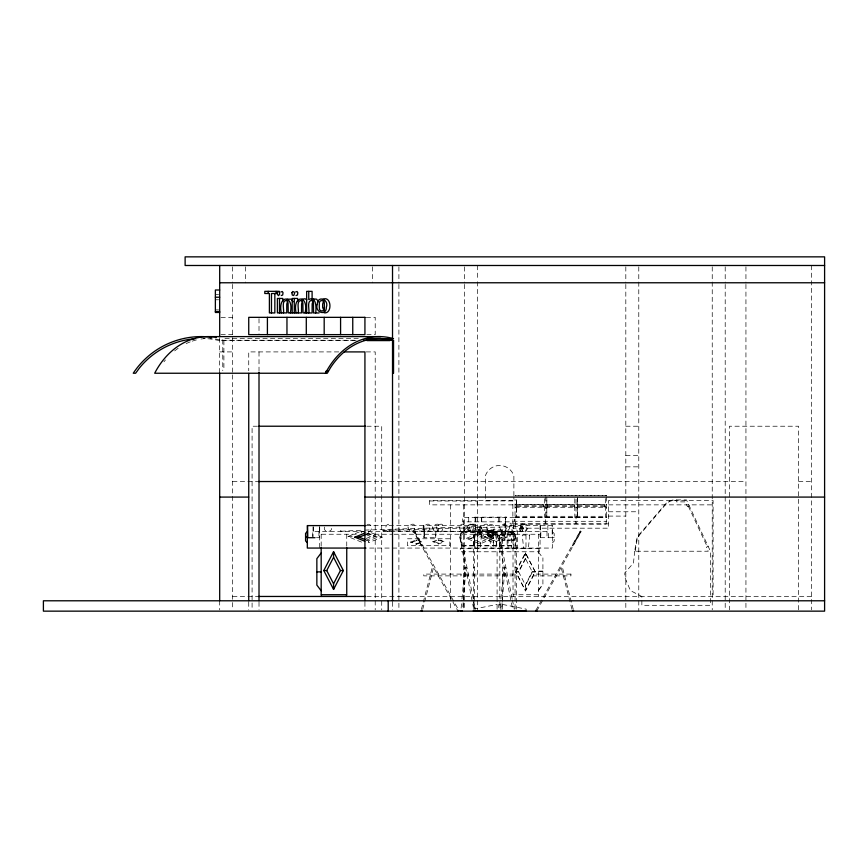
<?xml version="1.0" encoding="UTF-8"?>
<svg xmlns="http://www.w3.org/2000/svg" width="868" height="868" viewBox="0 0 868 868"><rect width="100%" height="100%" fill="white"/><g stroke="black" fill="none" stroke-linecap="round" stroke-linejoin="round"><path stroke-width="0.65" stroke-dasharray="4.34 3.25" d="M516.341 499.588L516.308 517.512L516.351 498.742M546.786 516.297L546.829 497.028L546.786 517.512M577.307 497.028L577.307 517.512L577.339 499.588M391.826 530.033L520.919 526.485C526.811 526.55 520.941 537.183 519.064 527.961C522.319 517.111 532.529 532.822 520.974 531.672L383.699 530.869L383.764 530.25L390.481 530.066M382.918 531.075C385.284 529.805 382.05 531.173 382.875 530.326M461.125 608.099L461.863 600.2M461.982 598.887L464.912 567.303L466.073 567.303L462.72 608.403M500.066 608.099L500.803 600.2M500.923 598.887L503.852 567.303L505.013 567.303L501.661 608.403M497.18 535.035L495.845 548.207L491.082 548.207L489.237 535.111L489.997 536.533L490.04 535.231L491.06 535.231L491.06 536.533L492.384 534.948L491.331 536.533L492.829 534.916L491.516 536.533L493.176 534.916L491.624 536.533L489.444 536.533L487.61 534.796L493.501 534.796L491.657 537.39M634.692 551.223L633.456 563.061L624.819 572.88L624.819 577.274L630.418 590.576L641.864 596.533L641.864 605.311L710.425 605.311L710.425 551.223L686.48 499.914L674.414 499.914A11.837 11.837 0 0 0 665.463 504.004L639.195 534.59A11.837 11.837 0 0 0 636.461 540.428L634.692 551.223L708.245 551.223L706.378 547.231L708.169 546.395M324.415 527.006C322.831 532.898 333.128 532.898 331.543 527.006M635.202 551.223L636.949 540.504A11.349 11.349 0 0 1 639.564 534.916L665.832 504.33A11.349 11.349 0 0 1 674.414 500.402L676.617 500.402M341.113 531.259L362.802 530.164M421.392 609.455L432.297 567.303L433.501 567.607L422.597 609.759M341.265 531.259C340.983 529.675 339.171 532.355 341.2 531.661M515.614 571.654L525.39 552.775L535.165 571.654L525.39 590.544L515.614 571.654L518.543 571.654L525.39 558.439L525.39 552.775M515.766 572.066L525.552 553.187L535.328 572.066L525.552 590.956L515.766 572.066L518.706 572.066L525.552 558.851L525.552 553.187M525.552 590.956L525.552 585.292L532.388 572.066L525.39 558.439M512.163 598.573L500.011 537.91C499.165 533.842 495.259 530.945 491.158 530.945L491.06 532.203L492.406 530.663L491.331 532.203L492.85 530.619L491.516 532.203L493.176 530.619L491.624 532.203L489.444 532.203L487.61 530.478L493.501 530.478L491.657 533.071M491.104 532.203L491.82 530.663L490.843 532.203L491.288 530.728L490.539 530.793L490.561 532.203L490.604 530.728L489.867 530.793L490.268 532.203L489.91 530.728L489.237 530.793L489.997 532.203L490.04 530.912M491.104 536.533L491.82 534.992L490.843 536.533L491.288 535.046L490.539 535.111L490.561 536.533L490.604 535.046L489.953 534.992L490.268 536.533L489.747 534.992L503.212 535.035L501.878 548.207L501.823 532.844L502.236 530.576L504.167 528.319L504.167 522.97L505.729 522.97L505.729 528.319L507.671 530.576L508.084 532.844L508.084 548.207L497.104 548.207L495.769 535.035M535.773 610.508L579.64 532.03L580.583 532.561M580.182 531.617L572.359 545.614L572.837 545.885L580.659 531.889M536.739 611.007L581.202 531.487L580.258 530.945L579.433 532.399M580.377 532.941L580.963 531.91M508.301 531.617A7.053 6.152 0 0 1 515.711 538.084L515.711 545.885L461.754 545.885L460.42 538.084A7.053 5.74 32.7 0 1 466.04 531.617M491.624 532.203L493.339 530.598M538.583 589.98L542.912 584.316M538.583 590.197L542.912 584.533L542.912 557.874M552.449 542.891L554.185 541.111L554.185 533.581L552.449 531.802M340.343 531.683L340.332 530.88M480.698 526.464C478.832 537.346 484.659 526.475 478.995 526.496L364.148 530.12M479.071 531.672C480.937 520.8 475.111 531.672 480.774 531.65M522.612 526.464L522.666 531.65M414.101 532.561L415.045 532.03L458.922 610.508M689.246 505.838L687.467 506.673L685.221 501.878L676.617 501.878L676.617 499.914M361.587 542.12L347.894 536.576L361.587 531.032L365.319 532.551M366.177 534.341L368.499 533.408L377.808 537.173L382.191 537.173L368.499 542.717L368.499 540.938L377.808 537.173M366.231 538.464L370.886 536.576L375.269 536.576L366.556 540.102M466.322 538.344L480.015 532.8L493.697 538.344L480.015 543.878L466.322 538.344L470.706 538.344L480.015 542.109L489.324 538.344L493.697 538.344M470.706 538.344L480.015 534.569L489.324 538.344M479.668 537.042L493.349 531.498L507.042 537.042L493.349 542.587L479.668 537.042L484.051 537.042L493.349 533.267L502.659 537.042L507.042 537.042M484.051 537.042L493.349 540.807L502.659 537.042M410.597 542.088L416.38 539.885L422.163 542.088L416.38 544.29L410.597 542.088L416.38 543.585L422.163 542.088M412.452 542.088L416.38 540.59L420.318 542.088M432.806 541.74L438.6 539.538L444.383 541.74L438.6 543.932L432.806 541.74L438.6 540.243L444.383 541.74M434.662 541.74L438.6 543.238L442.528 541.74M473.527 609.119L497.093 604.453M481.371 530.945L478.29 531.368L475.61 532.887L473.874 535.231L473.385 537.91L473.385 609.184M481.469 532.561L476.51 534.211L475.067 536.153L474.633 538.529L474.633 608.403M367.066 524.391C372.958 522.807 372.958 533.104 367.066 531.52M390.177 531.52C384.274 533.104 384.274 522.807 390.177 524.391M215.373 294.35L218.606 294.35M215.373 299.786L218.606 299.786M215.373 309.898L218.606 309.898M220.982 317.341L232.678 317.341M366.22 317.341L375.215 317.341L375.215 334.625L366.22 334.625M220.982 334.625L232.678 334.625M358.3 338.672L222.772 338.672L222.772 370.625M221.275 340.256L355.457 340.256M356.184 340.592L222.772 340.592L216.186 339.106A79.682 62.789 -90 0 0 209.85 338.509M219.691 351.909L232.678 351.909M338.726 351.909L248.736 351.909L248.736 370.723M366.22 351.909L375.215 351.909L375.215 598.627M257.492 426.221L252.089 426.221L252.089 609.813M366.86 426.221L381.714 426.221L381.714 609.813M625.817 426.221L638.783 426.221M625.817 455.602L638.783 455.602M625.817 466.843L638.783 466.843M232.678 481.534L257.698 481.534M366.882 481.534L745.938 481.534M798.56 481.534L811.613 481.534M485.364 500.923L513.878 500.923L513.878 497.049M515.049 504.709L606.569 504.709M512.869 504.861L429.66 504.861L429.66 500.543L512.869 500.543L512.869 528.189L608.566 528.189L608.566 500.543L713.095 500.543L713.095 596.457M608.566 504.861L713.095 504.861M516.731 505.23L543.9 505.23M547.209 505.23L574.377 505.23M577.73 505.23L604.898 505.23M516.731 506.532L543.9 506.532M547.209 506.532L574.377 506.532M577.73 506.532L604.898 506.532M515.049 507.281L606.569 507.281M608.533 511.773L638.783 511.773M608.533 516.091L625.817 516.091M515.049 516.297L606.569 516.297M474.319 517.219L506.782 517.089M515.049 517.285L606.569 517.285M515.049 517.512L606.569 517.512M512.869 523.871L608.566 523.871M366.285 525.596L552.449 525.596L552.449 548.066L366.285 548.066M509.494 525.921L511.068 525.921M475.729 529.871L505.371 529.871M501.823 533.853L504.948 533.853L504.948 540.438L501.823 540.438M511.328 533.853L514.453 533.853L514.453 540.438L511.328 540.438M356.205 534.243L319.706 534.243L319.706 548.066M367.023 534.243L392.705 534.243M394.061 534.243L540.059 534.243L540.059 548.066M501.823 534.406L504.427 534.406L504.427 539.885L501.823 539.885M511.328 534.406L513.932 534.406L513.932 539.885L511.328 539.885M507.151 534.677L509.766 534.677L509.766 540.167L507.151 540.167M347.894 536.576L352.278 536.576M493.501 537.39L487.61 537.39L487.61 534.2M552.449 537.346L554.185 537.346M316.462 537.704L319.424 537.704L319.37 526.811M424.018 537.704L424.018 525.596L423.964 537.704L435.801 537.704L435.801 531.65L435.703 537.704M540.341 537.704L552.178 537.704L552.178 525.596M507.151 540.71L510.286 540.71L510.286 534.124M461.928 545.614L515.711 545.614M473.385 567.303L474.633 567.303M515.093 567.303L516.341 567.303M466.496 567.607L464.912 567.303M473.385 567.607L474.633 567.607M505.436 567.607L503.852 567.303M515.093 567.607L516.341 567.607M538.583 571.09L542.912 571.09M538.583 571.318L542.912 571.318M535.165 571.654L532.236 571.654L525.39 584.88L525.39 590.544M532.388 572.066L535.328 572.066M464.445 574.095L515.093 574.095M464.445 575.875L515.093 575.875M232.678 596.457L259.011 596.457M366.86 596.457L811.613 596.457M429.66 500.977L477.183 501.075M490.952 532.561L495.899 534.211L498.525 538.529L512.511 608.381M219.669 340.592L211.304 339.106A79.682 79.682 0 0 0 203.275 338.509M502.583 604.453L526.149 609.119L526.149 611.039M382.191 537.173L368.499 531.628L368.499 533.408M366.556 533.05L375.269 536.576M366.231 534.688L370.886 536.576M366.177 540.005L368.499 540.938M489.487 532.203L487.773 530.587L489.444 533.071M489.487 536.533L487.773 534.905L489.444 537.39M488.033 530.793C482.684 524.999 495.498 521.18 494.109 528.916C494.391 534.547 484.561 528.135 489.595 532.203L488.283 530.598L490.008 532.203M488.033 535.111L489.769 536.533L489.096 534.992L490.008 536.533M538.583 552.211L542.912 558.091M415.251 532.399L414.427 530.945L413.493 531.487L457.946 611.007M413.732 531.91L414.318 532.941M414.503 531.617L422.325 545.614L421.848 545.885L414.025 531.889M518.543 571.654L525.552 585.292M688.357 506.261L707.279 546.807M573.292 609.455L562.399 567.303L561.195 567.607L572.099 609.759M512.424 599.907L514.29 609.184M473.212 598.551L461.082 537.997L461.016 535.621L461.982 533.668L461.646 534.211L465.942 532.561L510.97 532.941L514.659 536.153L515.082 538.529L515.082 610.996M473.483 599.875L475.339 609.152M461.754 545.885L460.246 538.355A7.053 5.74 32.7 0 1 465.866 531.889L508.301 531.889A7.053 6.152 0 0 1 515.711 538.355M473.581 608.36L459.498 535.762L460.984 532.887L463.176 531.368L465.964 530.945L508.355 530.945L511.426 531.368L514.106 532.887L515.852 535.231L516.341 537.91L516.341 609.152M811.613 265.489L811.613 609.813M798.56 609.813L798.56 426.221L729.435 426.221L729.435 609.813M745.938 266.834L745.938 283.055M745.938 284.389L745.938 609.813M725.203 266.845L725.203 283.055M725.203 284.4L725.203 609.813M712.237 266.834L712.237 609.813M638.783 266.845L638.783 611.148M625.817 266.834L625.817 283.044M625.817 284.389L625.817 609.813M606.569 496.8L606.569 521.288L515.049 521.288L515.049 499.36M606.157 521.288L606.157 524.088L576.341 524.088L576.341 521.288M605.321 498.525L605.321 517.512M604.898 507.281L604.898 504.579L577.73 504.579L577.73 507.281M577.35 498.525L577.35 517.512M576.048 499.36L576.048 521.288M575.636 521.288L575.636 524.088L545.831 524.088L545.831 521.288M574.8 498.742L574.8 517.512M574.377 507.281L574.377 504.579L547.209 504.579L547.209 507.281M548.5 537.704L548.5 531.65L312.74 531.65L312.74 536.489M547.86 525.596L547.86 531.65M547.024 531.65L547.024 537.704M545.571 496.8L545.538 521.288M545.158 521.288L545.158 524.088L515.342 524.088L515.342 521.288M544.323 498.742L544.323 517.512M543.9 507.281L543.9 504.579L516.731 504.579L516.731 507.281M540.829 531.65L540.829 537.704M540.395 525.596L540.395 537.704M540.059 525.596L540.059 531.65M538.583 534.243L538.583 594.732L513.021 594.732L513.021 534.243M538.355 594.732L538.355 596.457M525.986 535.035L525.986 548.207M513.878 495.747L513.878 475.859A14.984 14.984 0 0 0 485.364 475.859L485.364 498.341M513.411 548.478L513.411 533.115L512.999 530.858L511.068 528.59L511.068 523.241L509.494 523.241L509.494 528.59L507.563 530.858L507.151 533.115L507.151 548.478M513.248 594.732L513.248 596.457M512.565 574.095L512.565 575.875M505.729 517.512L505.588 521.842M502.583 551.777L502.583 611.039M500.934 611.039L500.934 604.453L498.742 604.453L498.742 611.039M499.838 548.478L499.838 609.119M499.751 517.512L499.751 521.842M499.491 535.035L499.491 548.207M498.514 517.512L498.514 521.842M497.093 551.777L497.093 611.039M493.501 529.871L493.501 533.071L487.61 533.071L487.61 529.871M493.501 534.2L493.458 548.207M493.349 531.498L493.349 533.267M493.349 540.807L493.349 542.587M481.74 517.512L481.74 521.842M481.501 517.512L481.501 521.842M480.015 532.8L480.015 534.569M480.015 542.109L480.015 543.878M477.747 535.035L477.747 548.207M477.454 265.489L477.454 280.397M477.454 281.753L477.454 609.792M477.183 500.543L477.183 504.861M475.794 517.089L475.794 534.2M475.143 517.512L475.089 521.842M474.004 545.885L474.004 538.084A7.053 6.152 0 0 1 481.414 531.617M468.72 517.512L468.72 521.842M464.488 266.834L464.488 283.044M464.488 284.389L464.488 609.813M463.36 504.861L463.36 609.813M450.394 504.861L450.394 609.813M438.6 539.538L438.6 540.243M438.6 543.238L438.6 543.932M424.463 531.65L424.463 537.704M423.682 525.596L423.682 531.65M416.38 539.885L416.38 540.59M416.38 543.585L416.38 544.29M398.9 266.834L398.9 283.044M398.9 284.389L398.9 609.813M392.52 602.077L392.52 609.857M375.215 600.786L375.215 609.857M372.502 266.823L372.502 282.773M364.929 602.077L364.929 609.857M361.587 531.032L361.587 532.811M346.744 534.243L346.744 546.341M321.182 534.243L321.182 546.341M319.706 526.811L319.706 531.65M319.489 526.811L319.489 531.65M318.925 531.65L318.925 537.704M313.511 526.811L313.511 531.65M313.012 526.811L313.012 537.704M259.011 318.664L259.011 334.625M259.011 351.909L259.011 370.81M259.011 602.077L259.011 609.857M248.736 602.077L248.736 609.857M245.611 266.823L245.611 282.773M232.678 266.834L232.678 283.044M232.678 284.389L232.678 373.511M232.678 374.857L232.678 609.857M223.901 340.592L223.901 370.625M219.691 338.032L219.669 373.24M219.691 600.786L219.691 609.857M163.944 361.815A79.682 62.789 -90 0 1 165.463 359.938M174.663 350.911A79.682 62.789 -90 0 1 178.309 348.176M186.197 343.598A79.682 62.789 -90 0 1 191.014 341.569M192.24 341.146A79.682 62.789 -90 0 1 197.199 339.746M200.975 339.03A79.682 62.789 -90 0 1 206.042 338.531M474.004 538.355A7.053 6.152 0 0 1 481.414 531.889M491.136 531.617A7.053 5.74 32.7 0 1 499.35 538.084L500.684 545.885L499.176 538.355A7.053 5.74 32.7 0 0 490.962 531.889M520.442 528.406C521.364 539.191 522.004 520.702 520.442 528.406M481.469 535.035L480.134 548.207L475.36 548.207L474.026 535.035L481.469 535.035M529.708 535.035L528.373 548.207L523.599 548.207L522.265 535.035L529.708 535.035M407.982 527.006C413.005 543.043 420.351 515.625 407.982 527.006M423.085 527.006C428.108 543.043 435.454 515.625 423.085 527.006M432.329 527.006C437.363 543.043 444.709 515.625 432.329 527.006M436.224 527.006C441.259 543.043 448.604 515.625 436.224 527.006M459.205 527.006C463.273 542.804 467.819 515.701 473.689 527.006C469.61 542.804 465.064 515.701 459.205 527.006M467.7 527.006C472.734 543.043 480.08 515.625 467.7 527.006M469.1 527.006C474.134 543.043 481.48 515.625 469.1 527.006M481.241 527.006C486.264 543.043 493.621 515.625 481.241 527.006M499.632 527.006C504.666 543.043 512.011 515.625 499.632 527.006M520.735 527.006C525.758 543.043 533.104 515.625 520.735 527.006M511.74 530.576L511.328 548.207L517.588 548.207L517.588 532.844L517.176 530.576L515.245 528.319L515.245 522.97L513.672 522.97L513.672 528.319L511.74 530.576M606.569 495.519L515.049 495.747L606.569 495.519M514.344 517.512L462.492 517.512L462.492 521.842L514.344 521.842L514.344 517.512M449.819 538.768L407.472 538.768L407.472 545.679L449.819 545.679L449.819 538.768M539.408 548.478L460.268 548.478L460.268 551.777L539.408 551.777L539.408 548.478M461.082 574.095L423.768 574.095L423.768 575.875L461.082 575.875L461.082 574.095M570.927 574.095L533.614 574.095L533.614 575.875L570.927 575.875L570.927 574.095M505.371 534.2L505.371 517.089L505.306 534.2"/><path stroke-width="1.3" d="M515.093 611.039L516.341 611.039L515.093 610.475M277.066 293.525L277.89 291.518L279.366 291.995L279.648 294.35L278.4 295.684L277.066 293.525L271.478 293.493L271.478 312.936M323.797 570.558L333.572 551.668L343.348 570.558L333.572 589.437L323.797 570.558L326.726 570.558L333.572 557.332L333.572 551.668M333.572 589.437L333.572 583.773L340.419 570.558L333.572 557.332M475.599 610.475L473.385 610.508M513.4 610.508L513.042 611.039L514.55 610.508M323.721 300.805L322.701 303.93A21.418 13.476 -90 0 0 322.701 307.576L324.155 311.026M287.807 300.87L286.787 304.006L286.744 312.914L277.402 312.914L277.402 298.451L282.849 298.451L282.849 301.077M302.606 300.87L301.576 304.006L301.532 312.914L288.23 312.914L288.078 302.932L286.917 300.567C280.82 299.764 284.498 310.158 283.391 312.914M321.182 552.97L316.853 558.666L316.853 585.097L321.182 590.772M313.207 300.838L312.165 303.8L312.1 312.968L303.019 312.914L302.878 302.932L301.717 300.567C295.608 299.764 299.286 310.158 298.18 312.914M280.809 291.995L282.284 291.518L283.022 292.7L282.686 295.033L281.243 295.521M295.597 291.995L297.073 291.518L297.811 292.7L297.474 295.033L296.031 295.521M307.315 531.596L305.579 533.364L305.579 540.905L307.315 542.684M457.968 611.039L458.901 610.475M323.146 299.167C331.5 295.619 332.509 314.194 324.122 312.795M287.254 299.156L291.257 299.189L293.113 301.782M302.042 299.156L305.102 298.787L306.827 299.829M364.766 541.209L354.817 537.173L364.766 533.136M354.817 537.173L359.189 537.173L365.016 534.818M572.424 611.039L573.629 610.725M313.229 298.885L316.614 299.189L318.469 301.782M824.6 265.489L185.123 265.489L185.123 256.852L824.6 256.852L824.6 611.148L43.4 611.148L43.4 600.786L824.6 600.786M219.691 282.773L824.6 282.773M219.691 290.021L215.373 289.999L215.373 312.491L219.691 312.437M279.42 291.333L264.794 291.333L264.794 293.493L269.395 293.493L269.395 312.936L274.841 312.936L274.841 293.493M215.373 297.225L219.691 297.225M215.373 311.569L219.691 311.569M319.033 312.968L313.565 312.968L313.446 302.932L312.285 300.567C306.165 299.753 309.854 310.234 308.748 312.968M209.882 336.61L380.661 336.61M366.437 338.672L390.828 338.672M363.584 340.256L392.054 340.256M366.98 340.592L389.927 340.592M392.629 340.592L393.54 340.592L393.54 373.24L392.629 373.24M344.14 351.909L364.929 351.909L364.929 600.786M325.684 371.341L328.397 371.341M258.848 426.221L365.515 426.221M258.436 481.534L365.526 481.534M219.691 497.082L248.736 497.082M364.929 497.082L824.6 497.082M365.591 525.596L307.315 525.596L307.315 548.066L365.667 548.066M305.579 537.14L307.315 537.14M307.782 537.704L307.587 525.596M308.379 537.704L315.041 537.704M340.419 570.558L343.348 570.558M316.853 571.882L321.182 571.882M258.436 596.457L365.526 596.457M526.149 611.039L473.385 611.039L474.622 610.508M393.54 340.592L386.954 339.106A79.682 62.789 -90 0 0 330.448 367.782L327.301 373.24L154.678 373.24A81.581 64.286 -90 0 1 216.371 337.229M421.067 610.725L422.26 611.039M359.189 537.173L365.016 539.527M535.795 610.475L536.739 611.007M535.773 610.508L536.728 611.039M501.411 611.039L500.25 611.039M326.726 570.558L333.572 583.773M392.52 265.489L392.52 600.786M388.202 600.786L388.202 611.148M352.755 317.341L352.755 334.625M346.744 547.686L346.744 594.732L321.182 594.732L321.182 547.686M346.516 594.732L346.516 596.457M340.581 317.341L340.581 334.625M324.187 317.341L324.187 334.625M321.399 594.732L321.399 596.457M315.67 312.968C316.353 308.802 316.581 295.424 308.748 299.569L308.748 291.366M312.1 299.569L312.1 291.366L306.643 291.366L306.643 312.968M306.296 317.341L306.296 334.625M305.102 312.914C309.138 294.415 292.19 294.48 296.096 312.914M297.637 301.077L297.637 298.451L292.201 298.451L292.201 312.914M294.285 298.451L294.285 312.914M290.313 312.914C294.339 294.415 277.402 294.48 281.297 312.914M286.961 317.341L286.961 334.625M279.496 298.451L279.496 312.914M276.067 291.333L276.067 293.493M268.147 291.333L268.147 293.493M267.409 317.341L267.409 334.625M259.011 372.155L259.011 600.786M248.736 373.414L248.736 600.786M219.691 265.489L219.691 336.686M219.691 373.077L219.691 600.786M325.446 373.24A81.581 64.286 -90 0 1 393.54 338.672M211.542 337.229A81.581 81.581 0 0 0 133.249 373.24L135.603 373.24L139.607 367.782A79.682 79.682 0 0 1 195.213 338.715M317.297 304.386C314.39 312.154 326.422 316.657 326.368 307.196C329.276 299.341 317.352 294.87 317.297 304.386M291.952 292.7L292.245 295.055L293.677 295.511L294.556 293.525L294.154 291.995L292.679 291.518L291.952 292.7M324.328 307.576C325.142 312.144 318.545 312.111 319.337 307.576A21.418 13.476 -90 0 1 319.337 303.93C318.545 299.384 325.142 299.362 324.328 303.919A21.516 13.541 -90 0 1 324.328 307.576M364.929 317.341L248.736 317.341L248.736 334.625L364.929 334.625L364.929 317.341M462.047 610.725L460.886 610.725L462.047 610.725"/></g></svg>
